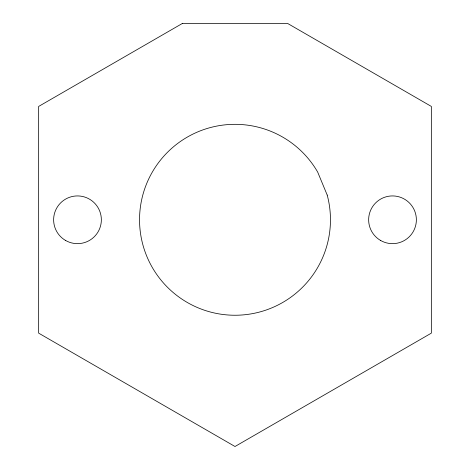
<?xml version="1.0" encoding="UTF-8"?>
<svg xmlns="http://www.w3.org/2000/svg" width="470" height="470" viewBox="0 0 470 470"><rect width="100%" height="100%" fill="white"/><g stroke="black" fill="none" stroke-linecap="round" stroke-linejoin="round"><path stroke-width="0.7" d="M182.295 23.5L38.657 106.431L38.657 333.142L235 446.5L431.343 333.142L431.343 106.431L287.705 23.5L182.295 23.5M327.208 195.079L317.667 172.055A95.457 95.457 0 0 0 156.804 165.035A95.457 95.457 0 0 0 218.427 313.796A95.457 95.457 0 0 0 327.208 195.079M65.559 240.452A23.864 23.864 0 0 0 101.356 219.784A23.864 23.864 0 0 0 65.559 199.121A23.864 23.864 0 0 0 65.559 240.452M380.577 240.452A23.864 23.864 0 0 0 416.373 219.784A23.864 23.864 0 0 0 380.577 199.121A23.864 23.864 0 0 0 380.577 240.452"/></g></svg>
